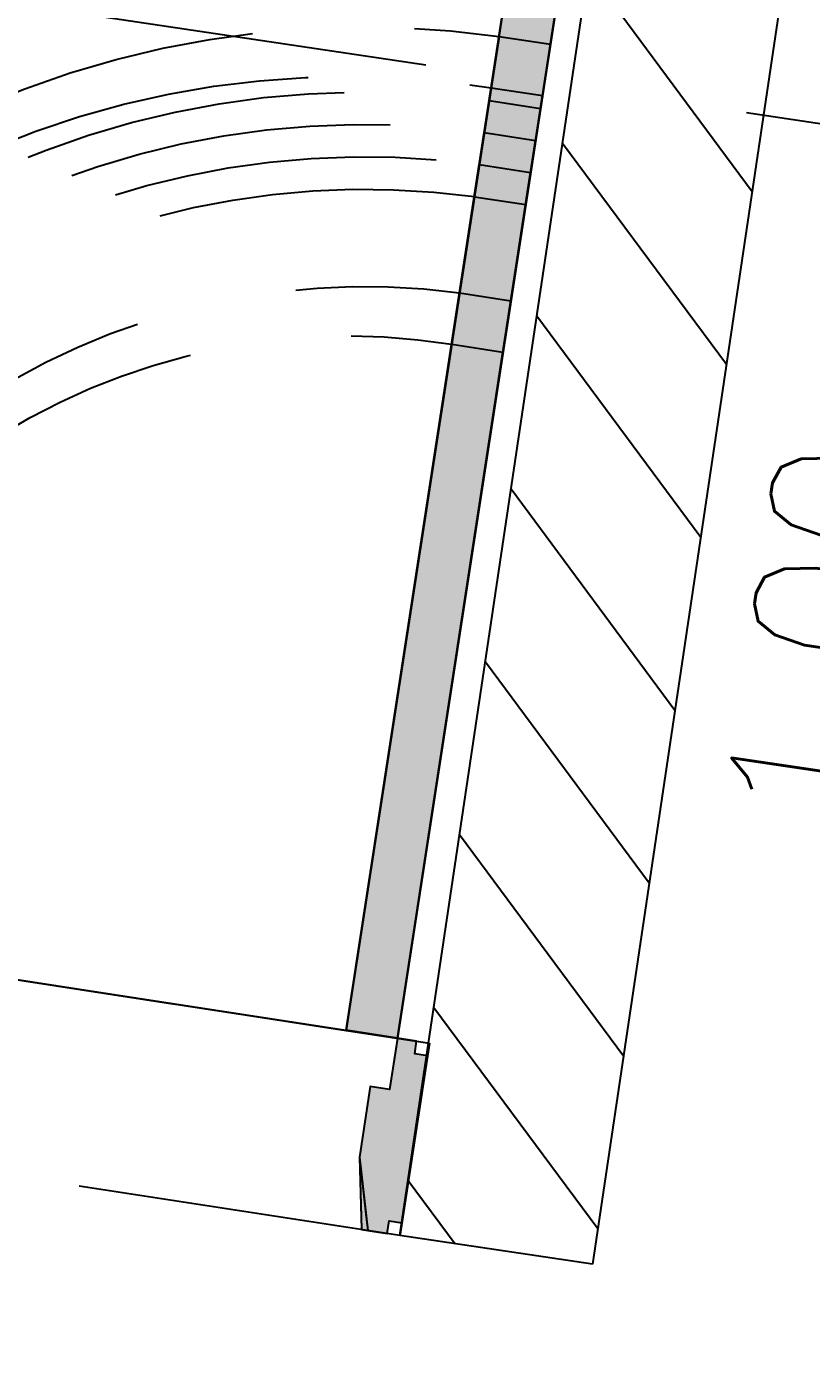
# Model space of a CAD drawing. Header units: millimetres. Extents: x 338 to 506, y 179 to 335.
# Drawn here: x 403.888 to 404.492, y 223.482 to 224.514 of the extents above; entities that cross this region are included whole.
import ezdxf

# ---------------------------------------------------------------- set-up
doc = ezdxf.new("R2010")
doc.units = ezdxf.units.MM
for name, pattern in [('CENTER', [2, 1.25, -0.25, 0.25, -0.25]), ('DASHED2', [0.375, 0.25, -0.125]), ('HIDDEN', [0.375, 0.25, -0.125])]:
    doc.linetypes.add(name, pattern=pattern)
for name, color, linetype in [('A-DOOR', 3, 'Continuous'), ('EJES_DE_COLUMNA', 255, 'DASHED2'), ('MUROS', 32, 'Continuous'), ('REJAS', 151, 'Continuous')]:
    doc.layers.add(name, color=color, linetype=linetype)
doc.styles.add('NOTAS', font='simplex.shx')
doc.styles.get("Standard").update_dxf_attribs({"font": 'ARIALUNI.ttf'})
doc.dimstyles.new('ROMANS', dxfattribs={"dimtxt": 0.1, "dimasz": 0.05, "dimexe": 0.04, "dimexo": 0.5, "dimgap": 0.05, "dimtad": 1, "dimtih": 1, "dimtoh": 1, "dimdec": 4, "dimzin": 5, "dimdsep": 46, "dimtxsty": 'Standard', "dimsah": 1, "dimcen": 0.05, "dimse1": 1, "dimse2": 1, "dimclrd": 7, "dimclre": 7, "dimclrt": 7, "dimadec": 0, "dimazin": 0, "dimtfac": 1, "dimtdec": 4, "dimtix": 1, "dimtmove": 2, "dimatfit": 3, "dimfxl": 1, "dimtolj": 1, "dimarcsym": 0})

# ---------------------------------------------------------------- blocks, each defined once
blk = doc.blocks.new('*X929')
at = {"color": 0}
for p, q in [((43.0684, 87.8679, -0.0017), (43.0254, 87.8249, -0.0017)), ((43.2031, 87.8679, -0.0017), (43.0531, 87.7179, -0.0017)), ((43.3378, 87.8679, -0.0017), (43.1878, 87.7179, -0.0017)), ((43.4725, 87.8679, -0.0017), (43.3225, 87.7179, -0.0017)), ((43.6072, 87.8679, -0.0017), (43.4572, 87.7179, -0.0017)), ((43.7419, 87.8679, -0.0017), (43.5919, 87.7179, -0.0017)), ((43.8766, 87.8679, -0.0017), (43.7266, 87.7179, -0.0017)), ((44.0113, 87.8679, -0.0017), (43.8613, 87.7179, -0.0017))]:
    blk.add_line(p, q, dxfattribs=at)
blk = doc.blocks.new('*U1259')
at = {"color": 7, "linetype": 'Continuous'}
for p, q in [((0.025, 0), (0.025, 0.535)), ((0.065, 0.535), (0.065, 0))]:
    blk.add_line(p, q, dxfattribs=at)
at = {"color": 7, "linetype": 'Continuous', "extrusion": (0, 0, -1)}
for points in [[(-0.025, 0.535), (-0.065, 0), (-0.025, 0)], [(-0.025, 0.535), (-0.065, 0.535), (-0.065, 0)]]:
    blk.add_solid(points, dxfattribs=at)
blk = doc.blocks.new('*U1260')
at = {"color": 7, "linetype": 'Continuous'}
for p, q in [((0.01, -0.01), (0.01, 0)), ((0.025, 0), (0.025, -0.01)), ((0, -0.04), (0, -0.01)), ((0.025, -0.01), (0.025, -0.04)), ((0, -0.095), (0, -0.04)), ((0.04, -0.04), (0.04, -0.095)), ((0, -0.14), (0, -0.095)), ((0.04, -0.095), (0.0277, -0.14)), ((0.01, -0.15), (0.01, -0.14)), ((0.0277, -0.14), (0.025, -0.15))]:
    blk.add_line(p, q, dxfattribs=at)
at = {"color": 7, "linetype": 'Continuous', "extrusion": (0, 0, -1)}
for points in [[(-0.01, 0), (-0.025, -0.01), (-0.01, -0.01)], [(-0.01, 0), (-0.025, 0), (-0.025, -0.01)], [(0, -0.01), (-0.025, -0.04), (0, -0.04)], [(0, -0.01), (-0.025, -0.01), (-0.025, -0.04)], [(0, -0.04), (-0.04, -0.095), (0, -0.095)], [(0, -0.04), (-0.04, -0.04), (-0.04, -0.095)], [(0, -0.095), (-0.0277, -0.14), (0, -0.14)], [(0, -0.095), (-0.04, -0.095), (-0.0277, -0.14)], [(-0.01, -0.14), (-0.025, -0.15), (-0.01, -0.15)], [(-0.01, -0.14), (-0.0277, -0.14), (-0.025, -0.15)]]:
    blk.add_solid(points, dxfattribs=at)
blk = doc.blocks.new('*U1261')
at = {"color": 7, "linetype": 'Continuous'}
for p, q in [((0.025, 0), (0.025, 0.65)), ((0.065, 0.65), (0.065, 0))]:
    blk.add_line(p, q, dxfattribs=at)
at = {"color": 7, "linetype": 'Continuous', "extrusion": (0, 0, -1)}
for points in [[(-0.025, 0.65), (-0.065, 0), (-0.025, 0)], [(-0.025, 0.65), (-0.065, 0.65), (-0.065, 0)]]:
    blk.add_solid(points, dxfattribs=at)
blk = doc.blocks.new('*U1263')
at = {"color": 7, "linetype": 'Continuous'}
for p, q in [((0.01, -0.01), (0.01, 0)), ((0.025, 0), (0.025, -0.01)), ((0, -0.04), (0, -0.01)), ((0.025, -0.01), (0.025, -0.04)), ((0, -0.095), (0, -0.04)), ((0.04, -0.04), (0.04, -0.095)), ((0, -0.14), (0, -0.095)), ((0.04, -0.095), (0.0277, -0.14)), ((0.01, -0.15), (0.01, -0.14)), ((0.0277, -0.14), (0.025, -0.15))]:
    blk.add_line(p, q, dxfattribs=at)
at = {"color": 7, "linetype": 'Continuous', "extrusion": (0, 0, -1)}
for points in [[(-0.01, 0), (-0.025, -0.01), (-0.01, -0.01)], [(-0.01, 0), (-0.025, 0), (-0.025, -0.01)], [(0, -0.01), (-0.025, -0.04), (0, -0.04)], [(0, -0.01), (-0.025, -0.01), (-0.025, -0.04)], [(0, -0.04), (-0.04, -0.095), (0, -0.095)], [(0, -0.04), (-0.04, -0.04), (-0.04, -0.095)], [(0, -0.095), (-0.0277, -0.14), (0, -0.14)], [(0, -0.095), (-0.04, -0.095), (-0.0277, -0.14)], [(-0.01, -0.14), (-0.025, -0.15), (-0.01, -0.15)], [(-0.01, -0.14), (-0.0277, -0.14), (-0.025, -0.15)]]:
    blk.add_solid(points, dxfattribs=at)
blk = doc.blocks.new('*U1266')
at = {"color": 7, "linetype": 'Continuous'}
for p, q in [((0.01, -0.01), (0.01, 0)), ((0.025, 0), (0.025, -0.01)), ((0, -0.04), (0, -0.01)), ((0.025, -0.01), (0.025, -0.04)), ((0, -0.095), (0, -0.04)), ((0.04, -0.04), (0.04, -0.095)), ((0, -0.14), (0, -0.095)), ((0.04, -0.095), (0.0277, -0.14)), ((0.01, -0.15), (0.01, -0.14)), ((0.0277, -0.14), (0.025, -0.15))]:
    blk.add_line(p, q, dxfattribs=at)
at = {"color": 7, "linetype": 'Continuous', "extrusion": (0, 0, -1)}
for points in [[(-0.01, 0), (-0.025, -0.01), (-0.01, -0.01)], [(-0.01, 0), (-0.025, 0), (-0.025, -0.01)], [(0, -0.01), (-0.025, -0.04), (0, -0.04)], [(0, -0.01), (-0.025, -0.01), (-0.025, -0.04)], [(0, -0.04), (-0.04, -0.095), (0, -0.095)], [(0, -0.04), (-0.04, -0.04), (-0.04, -0.095)], [(0, -0.095), (-0.0277, -0.14), (0, -0.14)], [(0, -0.095), (-0.04, -0.095), (-0.0277, -0.14)], [(-0.01, -0.14), (-0.025, -0.15), (-0.01, -0.15)], [(-0.01, -0.14), (-0.0277, -0.14), (-0.025, -0.15)]]:
    blk.add_solid(points, dxfattribs=at)
blk = doc.blocks.new('*U1267')
at = {"color": 7, "linetype": 'Continuous'}
for p, q in [((0.01, -0.01), (0.01, 0)), ((0.025, 0), (0.025, -0.01)), ((0, -0.04), (0, -0.01)), ((0.025, -0.01), (0.025, -0.04)), ((0, -0.095), (0, -0.04)), ((0.04, -0.04), (0.04, -0.095)), ((0, -0.14), (0, -0.095)), ((0.04, -0.095), (0.0277, -0.14)), ((0.01, -0.15), (0.01, -0.14)), ((0.0277, -0.14), (0.025, -0.15))]:
    blk.add_line(p, q, dxfattribs=at)
at = {"color": 7, "linetype": 'Continuous', "extrusion": (0, 0, -1)}
for points in [[(-0.01, 0), (-0.025, -0.01), (-0.01, -0.01)], [(-0.01, 0), (-0.025, 0), (-0.025, -0.01)], [(0, -0.01), (-0.025, -0.04), (0, -0.04)], [(0, -0.01), (-0.025, -0.01), (-0.025, -0.04)], [(0, -0.04), (-0.04, -0.095), (0, -0.095)], [(0, -0.04), (-0.04, -0.04), (-0.04, -0.095)], [(0, -0.095), (-0.0277, -0.14), (0, -0.14)], [(0, -0.095), (-0.04, -0.095), (-0.0277, -0.14)], [(-0.01, -0.14), (-0.025, -0.15), (-0.01, -0.15)], [(-0.01, -0.14), (-0.0277, -0.14), (-0.025, -0.15)]]:
    blk.add_solid(points, dxfattribs=at)
blk = doc.blocks.new('*U1268')
at = {"color": 7, "linetype": 'Continuous'}
for p, q in [((0.025, 0), (0.025, 0.735)), ((0.065, 0.735), (0.065, 0))]:
    blk.add_line(p, q, dxfattribs=at)
at = {"color": 7, "linetype": 'Continuous', "extrusion": (0, 0, -1)}
for points in [[(-0.025, 0.735), (-0.065, 0), (-0.025, 0)], [(-0.025, 0.735), (-0.065, 0.735), (-0.065, 0)]]:
    blk.add_solid(points, dxfattribs=at)
blk = doc.blocks.new('*U1269')
at = {"color": 7, "linetype": 'Continuous'}
for p, q in [((0.025, 0), (0.025, 0.85)), ((0.065, 0.85), (0.065, 0))]:
    blk.add_line(p, q, dxfattribs=at)
at = {"color": 7, "linetype": 'Continuous', "extrusion": (0, 0, -1)}
for points in [[(-0.025, 0.85), (-0.065, 0), (-0.025, 0)], [(-0.025, 0.85), (-0.065, 0.85), (-0.065, 0)]]:
    blk.add_solid(points, dxfattribs=at)
blk = doc.blocks.new('*U1272')
at = {"color": 7, "linetype": 'Continuous'}
for p, q in [((0.01, -0.01), (0.01, 0)), ((0.025, 0), (0.025, -0.01)), ((0, -0.04), (0, -0.01)), ((0.025, -0.01), (0.025, -0.04)), ((0, -0.095), (0, -0.04)), ((0.04, -0.04), (0.04, -0.095)), ((0, -0.14), (0, -0.095)), ((0.04, -0.095), (0.0277, -0.14)), ((0.01, -0.15), (0.01, -0.14)), ((0.0277, -0.14), (0.025, -0.15))]:
    blk.add_line(p, q, dxfattribs=at)
at = {"color": 7, "linetype": 'Continuous', "extrusion": (0, 0, -1)}
for points in [[(-0.01, 0), (-0.025, -0.01), (-0.01, -0.01)], [(-0.01, 0), (-0.025, 0), (-0.025, -0.01)], [(0, -0.01), (-0.025, -0.04), (0, -0.04)], [(0, -0.01), (-0.025, -0.01), (-0.025, -0.04)], [(0, -0.04), (-0.04, -0.095), (0, -0.095)], [(0, -0.04), (-0.04, -0.04), (-0.04, -0.095)], [(0, -0.095), (-0.0277, -0.14), (0, -0.14)], [(0, -0.095), (-0.04, -0.095), (-0.0277, -0.14)], [(-0.01, -0.14), (-0.025, -0.15), (-0.01, -0.15)], [(-0.01, -0.14), (-0.0277, -0.14), (-0.025, -0.15)]]:
    blk.add_solid(points, dxfattribs=at)
blk = doc.blocks.new('*U1273')
at = {"color": 7, "linetype": 'Continuous'}
for p, q in [((0.01, -0.01), (0.01, 0)), ((0.025, 0), (0.025, -0.01)), ((0, -0.04), (0, -0.01)), ((0.025, -0.01), (0.025, -0.04)), ((0, -0.095), (0, -0.04)), ((0.04, -0.04), (0.04, -0.095)), ((0, -0.14), (0, -0.095)), ((0.04, -0.095), (0.0277, -0.14)), ((0.01, -0.15), (0.01, -0.14)), ((0.0277, -0.14), (0.025, -0.15))]:
    blk.add_line(p, q, dxfattribs=at)
at = {"color": 7, "linetype": 'Continuous', "extrusion": (0, 0, -1)}
for points in [[(-0.01, 0), (-0.025, -0.01), (-0.01, -0.01)], [(-0.01, 0), (-0.025, 0), (-0.025, -0.01)], [(0, -0.01), (-0.025, -0.04), (0, -0.04)], [(0, -0.01), (-0.025, -0.01), (-0.025, -0.04)], [(0, -0.04), (-0.04, -0.095), (0, -0.095)], [(0, -0.04), (-0.04, -0.04), (-0.04, -0.095)], [(0, -0.095), (-0.0277, -0.14), (0, -0.14)], [(0, -0.095), (-0.04, -0.095), (-0.0277, -0.14)], [(-0.01, -0.14), (-0.025, -0.15), (-0.01, -0.15)], [(-0.01, -0.14), (-0.0277, -0.14), (-0.025, -0.15)]]:
    blk.add_solid(points, dxfattribs=at)
blk = doc.blocks.new('*U1276')
at = {"color": 7, "linetype": 'Continuous'}
for p, q in [((0.01, -0.01), (0.01, 0)), ((0.025, 0), (0.025, -0.01)), ((0, -0.04), (0, -0.01)), ((0.025, -0.01), (0.025, -0.04)), ((0, -0.095), (0, -0.04)), ((0.04, -0.04), (0.04, -0.095)), ((0, -0.14), (0, -0.095)), ((0.04, -0.095), (0.0277, -0.14)), ((0.01, -0.15), (0.01, -0.14)), ((0.0277, -0.14), (0.025, -0.15))]:
    blk.add_line(p, q, dxfattribs=at)
at = {"color": 7, "linetype": 'Continuous', "extrusion": (0, 0, -1)}
for points in [[(-0.01, 0), (-0.025, -0.01), (-0.01, -0.01)], [(-0.01, 0), (-0.025, 0), (-0.025, -0.01)], [(0, -0.01), (-0.025, -0.04), (0, -0.04)], [(0, -0.01), (-0.025, -0.01), (-0.025, -0.04)], [(0, -0.04), (-0.04, -0.095), (0, -0.095)], [(0, -0.04), (-0.04, -0.04), (-0.04, -0.095)], [(0, -0.095), (-0.0277, -0.14), (0, -0.14)], [(0, -0.095), (-0.04, -0.095), (-0.0277, -0.14)], [(-0.01, -0.14), (-0.025, -0.15), (-0.01, -0.15)], [(-0.01, -0.14), (-0.0277, -0.14), (-0.025, -0.15)]]:
    blk.add_solid(points, dxfattribs=at)
blk = doc.blocks.new('*U1277')
at = {"color": 7, "linetype": 'Continuous'}
for p, q in [((0.01, -0.01), (0.01, 0)), ((0.025, 0), (0.025, -0.01)), ((0, -0.04), (0, -0.01)), ((0.025, -0.01), (0.025, -0.04)), ((0, -0.095), (0, -0.04)), ((0.04, -0.04), (0.04, -0.095)), ((0, -0.14), (0, -0.095)), ((0.04, -0.095), (0.0277, -0.14)), ((0.01, -0.15), (0.01, -0.14)), ((0.0277, -0.14), (0.025, -0.15))]:
    blk.add_line(p, q, dxfattribs=at)
at = {"color": 7, "linetype": 'Continuous', "extrusion": (0, 0, -1)}
for points in [[(-0.01, 0), (-0.025, -0.01), (-0.01, -0.01)], [(-0.01, 0), (-0.025, 0), (-0.025, -0.01)], [(0, -0.01), (-0.025, -0.04), (0, -0.04)], [(0, -0.01), (-0.025, -0.01), (-0.025, -0.04)], [(0, -0.04), (-0.04, -0.095), (0, -0.095)], [(0, -0.04), (-0.04, -0.04), (-0.04, -0.095)], [(0, -0.095), (-0.0277, -0.14), (0, -0.14)], [(0, -0.095), (-0.04, -0.095), (-0.0277, -0.14)], [(-0.01, -0.14), (-0.025, -0.15), (-0.01, -0.15)], [(-0.01, -0.14), (-0.0277, -0.14), (-0.025, -0.15)]]:
    blk.add_solid(points, dxfattribs=at)
blk = doc.blocks.new('*U1278')
at = {"color": 7, "linetype": 'Continuous'}
for p, q in [((0.025, 0), (0.025, 0.95)), ((0.065, 0.95), (0.065, 0))]:
    blk.add_line(p, q, dxfattribs=at)
at = {"color": 7, "linetype": 'Continuous', "extrusion": (0, 0, -1)}
for points in [[(-0.025, 0.95), (-0.065, 0), (-0.025, 0)], [(-0.025, 0.95), (-0.065, 0.95), (-0.065, 0)]]:
    blk.add_solid(points, dxfattribs=at)
blk = doc.blocks.new('*U1279')
at = {"color": 7, "linetype": 'Continuous'}
for p, q in [((0.025, 0), (0.025, 0.945)), ((0.065, 0.945), (0.065, 0))]:
    blk.add_line(p, q, dxfattribs=at)
at = {"color": 7, "linetype": 'Continuous', "extrusion": (0, 0, -1)}
for points in [[(-0.025, 0.945), (-0.065, 0), (-0.025, 0)], [(-0.025, 0.945), (-0.065, 0.945), (-0.065, 0)]]:
    blk.add_solid(points, dxfattribs=at)
blk = doc.blocks.new('*U1282')
at = {"color": 7, "linetype": 'Continuous'}
for p, q in [((0.01, -0.01), (0.01, 0)), ((0.025, 0), (0.025, -0.01)), ((0, -0.04), (0, -0.01)), ((0.025, -0.01), (0.025, -0.04)), ((0, -0.095), (0, -0.04)), ((0.04, -0.04), (0.04, -0.095)), ((0, -0.14), (0, -0.095)), ((0.04, -0.095), (0.0318, -0.14)), ((0.01, -0.15), (0.01, -0.14)), ((0.0318, -0.14), (0.03, -0.15))]:
    blk.add_line(p, q, dxfattribs=at)
at = {"color": 7, "linetype": 'Continuous', "extrusion": (0, 0, -1)}
for points in [[(-0.01, 0), (-0.025, -0.01), (-0.01, -0.01)], [(-0.01, 0), (-0.025, 0), (-0.025, -0.01)], [(0, -0.01), (-0.025, -0.04), (0, -0.04)], [(0, -0.01), (-0.025, -0.01), (-0.025, -0.04)], [(0, -0.04), (-0.04, -0.095), (0, -0.095)], [(0, -0.04), (-0.04, -0.04), (-0.04, -0.095)], [(0, -0.095), (-0.0318, -0.14), (0, -0.14)], [(0, -0.095), (-0.04, -0.095), (-0.0318, -0.14)], [(-0.01, -0.14), (-0.03, -0.15), (-0.01, -0.15)], [(-0.01, -0.14), (-0.0318, -0.14), (-0.03, -0.15)]]:
    blk.add_solid(points, dxfattribs=at)
blk = doc.blocks.new('*U1286')
at = {"color": 7, "linetype": 'Continuous'}
for p, q in [((0.025, 0), (0.025, 0.945)), ((0.065, 0.945), (0.065, 0))]:
    blk.add_line(p, q, dxfattribs=at)
at = {"color": 7, "linetype": 'Continuous', "extrusion": (0, 0, -1)}
for points in [[(-0.025, 0.945), (-0.065, 0), (-0.025, 0)], [(-0.025, 0.945), (-0.065, 0.945), (-0.065, 0)]]:
    blk.add_solid(points, dxfattribs=at)
blk = doc.blocks.new('*U1289')
at = {"color": 7, "linetype": 'Continuous'}
for p, q in [((0.01, -0.01), (0.01, 0)), ((0.025, 0), (0.025, -0.01)), ((0, -0.04), (0, -0.01)), ((0.025, -0.01), (0.025, -0.04)), ((0, -0.095), (0, -0.04)), ((0.04, -0.04), (0.04, -0.095)), ((0, -0.14), (0, -0.095)), ((0.04, -0.095), (0.0318, -0.14)), ((0.01, -0.15), (0.01, -0.14)), ((0.0318, -0.14), (0.03, -0.15))]:
    blk.add_line(p, q, dxfattribs=at)
at = {"color": 7, "linetype": 'Continuous', "extrusion": (0, 0, -1)}
for points in [[(-0.01, 0), (-0.025, -0.01), (-0.01, -0.01)], [(-0.01, 0), (-0.025, 0), (-0.025, -0.01)], [(0, -0.01), (-0.025, -0.04), (0, -0.04)], [(0, -0.01), (-0.025, -0.01), (-0.025, -0.04)], [(0, -0.04), (-0.04, -0.095), (0, -0.095)], [(0, -0.04), (-0.04, -0.04), (-0.04, -0.095)], [(0, -0.095), (-0.0318, -0.14), (0, -0.14)], [(0, -0.095), (-0.04, -0.095), (-0.0318, -0.14)], [(-0.01, -0.14), (-0.03, -0.15), (-0.01, -0.15)], [(-0.01, -0.14), (-0.0318, -0.14), (-0.03, -0.15)]]:
    blk.add_solid(points, dxfattribs=at)
blk = doc.blocks.new('*U1295')
at = {"color": 7, "linetype": 'Continuous'}
for p, q in [((0.025, 0), (0.025, 0.7)), ((0.065, 0.7), (0.065, 0))]:
    blk.add_line(p, q, dxfattribs=at)
at = {"color": 7, "linetype": 'Continuous', "extrusion": (0, 0, -1)}
for points in [[(-0.025, 0.7), (-0.065, 0), (-0.025, 0)], [(-0.025, 0.7), (-0.065, 0.7), (-0.065, 0)]]:
    blk.add_solid(points, dxfattribs=at)
blk = doc.blocks.new('*U1297')
at = {"color": 7, "linetype": 'Continuous'}
for p, q in [((0.01, -0.01), (0.01, 0)), ((0.025, 0), (0.025, -0.01)), ((0, -0.04), (0, -0.01)), ((0.025, -0.01), (0.025, -0.04)), ((0, -0.095), (0, -0.04)), ((0.04, -0.04), (0.04, -0.095)), ((0, -0.14), (0, -0.095)), ((0.04, -0.095), (0.0277, -0.14)), ((0.01, -0.15), (0.01, -0.14)), ((0.0277, -0.14), (0.025, -0.15))]:
    blk.add_line(p, q, dxfattribs=at)
at = {"color": 7, "linetype": 'Continuous', "extrusion": (0, 0, -1)}
for points in [[(-0.01, 0), (-0.025, -0.01), (-0.01, -0.01)], [(-0.01, 0), (-0.025, 0), (-0.025, -0.01)], [(0, -0.01), (-0.025, -0.04), (0, -0.04)], [(0, -0.01), (-0.025, -0.01), (-0.025, -0.04)], [(0, -0.04), (-0.04, -0.095), (0, -0.095)], [(0, -0.04), (-0.04, -0.04), (-0.04, -0.095)], [(0, -0.095), (-0.0277, -0.14), (0, -0.14)], [(0, -0.095), (-0.04, -0.095), (-0.0277, -0.14)], [(-0.01, -0.14), (-0.025, -0.15), (-0.01, -0.15)], [(-0.01, -0.14), (-0.0277, -0.14), (-0.025, -0.15)]]:
    blk.add_solid(points, dxfattribs=at)
blk = doc.blocks.new('*U1298')
at = {"color": 7, "linetype": 'Continuous'}
for p, q in [((0.025, 0), (0.025, 0.575)), ((0.065, 0.575), (0.065, 0))]:
    blk.add_line(p, q, dxfattribs=at)
at = {"color": 7, "linetype": 'Continuous', "extrusion": (0, 0, -1)}
for points in [[(-0.025, 0.575), (-0.065, 0), (-0.025, 0)], [(-0.025, 0.575), (-0.065, 0.575), (-0.065, 0)]]:
    blk.add_solid(points, dxfattribs=at)
blk = doc.blocks.new('*U1299')
at = {"color": 7, "linetype": 'Continuous'}
for p, q in [((0.01, -0.01), (0.01, 0)), ((0.025, 0), (0.025, -0.01)), ((0, -0.04), (0, -0.01)), ((0.025, -0.01), (0.025, -0.04)), ((0, -0.095), (0, -0.04)), ((0.04, -0.04), (0.04, -0.095)), ((0, -0.14), (0, -0.095)), ((0.04, -0.095), (0.0318, -0.14)), ((0.01, -0.15), (0.01, -0.14)), ((0.0318, -0.14), (0.03, -0.15))]:
    blk.add_line(p, q, dxfattribs=at)
at = {"color": 7, "linetype": 'Continuous', "extrusion": (0, 0, -1)}
for points in [[(-0.01, 0), (-0.025, -0.01), (-0.01, -0.01)], [(-0.01, 0), (-0.025, 0), (-0.025, -0.01)], [(0, -0.01), (-0.025, -0.04), (0, -0.04)], [(0, -0.01), (-0.025, -0.01), (-0.025, -0.04)], [(0, -0.04), (-0.04, -0.095), (0, -0.095)], [(0, -0.04), (-0.04, -0.04), (-0.04, -0.095)], [(0, -0.095), (-0.0318, -0.14), (0, -0.14)], [(0, -0.095), (-0.04, -0.095), (-0.0318, -0.14)], [(-0.01, -0.14), (-0.03, -0.15), (-0.01, -0.15)], [(-0.01, -0.14), (-0.0318, -0.14), (-0.03, -0.15)]]:
    blk.add_solid(points, dxfattribs=at)
blk = doc.blocks.new('*U1302')
at = {"color": 7, "linetype": 'Continuous'}
for p, q in [((0.01, -0.01), (0.01, 0)), ((0.025, 0), (0.025, -0.01)), ((0, -0.04), (0, -0.01)), ((0.025, -0.01), (0.025, -0.04)), ((0, -0.095), (0, -0.04)), ((0.04, -0.04), (0.04, -0.095)), ((0, -0.14), (0, -0.095)), ((0.04, -0.095), (0.0277, -0.14)), ((0.01, -0.15), (0.01, -0.14)), ((0.0277, -0.14), (0.025, -0.15))]:
    blk.add_line(p, q, dxfattribs=at)
at = {"color": 7, "linetype": 'Continuous', "extrusion": (0, 0, -1)}
for points in [[(-0.01, 0), (-0.025, -0.01), (-0.01, -0.01)], [(-0.01, 0), (-0.025, 0), (-0.025, -0.01)], [(0, -0.01), (-0.025, -0.04), (0, -0.04)], [(0, -0.01), (-0.025, -0.01), (-0.025, -0.04)], [(0, -0.04), (-0.04, -0.095), (0, -0.095)], [(0, -0.04), (-0.04, -0.04), (-0.04, -0.095)], [(0, -0.095), (-0.0277, -0.14), (0, -0.14)], [(0, -0.095), (-0.04, -0.095), (-0.0277, -0.14)], [(-0.01, -0.14), (-0.025, -0.15), (-0.01, -0.15)], [(-0.01, -0.14), (-0.0277, -0.14), (-0.025, -0.15)]]:
    blk.add_solid(points, dxfattribs=at)
blk = doc.blocks.new('*U1303')
at = {"color": 7, "linetype": 'Continuous'}
for p, q in [((0.01, -0.01), (0.01, 0)), ((0.025, 0), (0.025, -0.01)), ((0, -0.04), (0, -0.01)), ((0.025, -0.01), (0.025, -0.04)), ((0, -0.095), (0, -0.04)), ((0.04, -0.04), (0.04, -0.095)), ((0, -0.14), (0, -0.095)), ((0.04, -0.095), (0.0277, -0.14)), ((0.01, -0.15), (0.01, -0.14)), ((0.0277, -0.14), (0.025, -0.15))]:
    blk.add_line(p, q, dxfattribs=at)
at = {"color": 7, "linetype": 'Continuous', "extrusion": (0, 0, -1)}
for points in [[(-0.01, 0), (-0.025, -0.01), (-0.01, -0.01)], [(-0.01, 0), (-0.025, 0), (-0.025, -0.01)], [(0, -0.01), (-0.025, -0.04), (0, -0.04)], [(0, -0.01), (-0.025, -0.01), (-0.025, -0.04)], [(0, -0.04), (-0.04, -0.095), (0, -0.095)], [(0, -0.04), (-0.04, -0.04), (-0.04, -0.095)], [(0, -0.095), (-0.0277, -0.14), (0, -0.14)], [(0, -0.095), (-0.04, -0.095), (-0.0277, -0.14)], [(-0.01, -0.14), (-0.025, -0.15), (-0.01, -0.15)], [(-0.01, -0.14), (-0.0277, -0.14), (-0.025, -0.15)]]:
    blk.add_solid(points, dxfattribs=at)
blk = doc.blocks.new('*U1304')
at = {"color": 7, "linetype": 'Continuous'}
for p, q in [((0.025, 0), (0.025, 0.775)), ((0.065, 0.775), (0.065, 0))]:
    blk.add_line(p, q, dxfattribs=at)
at = {"color": 7, "linetype": 'Continuous', "extrusion": (0, 0, -1)}
for points in [[(-0.025, 0.775), (-0.065, 0), (-0.025, 0)], [(-0.025, 0.775), (-0.065, 0.775), (-0.065, 0)]]:
    blk.add_solid(points, dxfattribs=at)
blk = doc.blocks.new('*U1308')
at = {"color": 7, "linetype": 'Continuous'}
for p, q in [((0.01, -0.01), (0.01, 0)), ((0.025, 0), (0.025, -0.01)), ((0, -0.04), (0, -0.01)), ((0.025, -0.01), (0.025, -0.04)), ((0, -0.095), (0, -0.04)), ((0.04, -0.04), (0.04, -0.095)), ((0, -0.14), (0, -0.095)), ((0.04, -0.095), (0.0277, -0.14)), ((0.01, -0.15), (0.01, -0.14)), ((0.0277, -0.14), (0.025, -0.15))]:
    blk.add_line(p, q, dxfattribs=at)
at = {"color": 7, "linetype": 'Continuous', "extrusion": (0, 0, -1)}
for points in [[(-0.01, 0), (-0.025, -0.01), (-0.01, -0.01)], [(-0.01, 0), (-0.025, 0), (-0.025, -0.01)], [(0, -0.01), (-0.025, -0.04), (0, -0.04)], [(0, -0.01), (-0.025, -0.01), (-0.025, -0.04)], [(0, -0.04), (-0.04, -0.095), (0, -0.095)], [(0, -0.04), (-0.04, -0.04), (-0.04, -0.095)], [(0, -0.095), (-0.0277, -0.14), (0, -0.14)], [(0, -0.095), (-0.04, -0.095), (-0.0277, -0.14)], [(-0.01, -0.14), (-0.025, -0.15), (-0.01, -0.15)], [(-0.01, -0.14), (-0.0277, -0.14), (-0.025, -0.15)]]:
    blk.add_solid(points, dxfattribs=at)
blk = doc.blocks.new('*U1309')
at = {"color": 7, "linetype": 'Continuous'}
for p, q in [((0.01, -0.01), (0.01, 0)), ((0.025, 0), (0.025, -0.01)), ((0, -0.04), (0, -0.01)), ((0.025, -0.01), (0.025, -0.04)), ((0, -0.095), (0, -0.04)), ((0.04, -0.04), (0.04, -0.095)), ((0, -0.14), (0, -0.095)), ((0.04, -0.095), (0.0277, -0.14)), ((0.01, -0.15), (0.01, -0.14)), ((0.0277, -0.14), (0.025, -0.15))]:
    blk.add_line(p, q, dxfattribs=at)
at = {"color": 7, "linetype": 'Continuous', "extrusion": (0, 0, -1)}
for points in [[(-0.01, 0), (-0.025, -0.01), (-0.01, -0.01)], [(-0.01, 0), (-0.025, 0), (-0.025, -0.01)], [(0, -0.01), (-0.025, -0.04), (0, -0.04)], [(0, -0.01), (-0.025, -0.01), (-0.025, -0.04)], [(0, -0.04), (-0.04, -0.095), (0, -0.095)], [(0, -0.04), (-0.04, -0.04), (-0.04, -0.095)], [(0, -0.095), (-0.0277, -0.14), (0, -0.14)], [(0, -0.095), (-0.04, -0.095), (-0.0277, -0.14)], [(-0.01, -0.14), (-0.025, -0.15), (-0.01, -0.15)], [(-0.01, -0.14), (-0.0277, -0.14), (-0.025, -0.15)]]:
    blk.add_solid(points, dxfattribs=at)
blk = doc.blocks.new('*U1311')
at = {"color": 7, "linetype": 'Continuous'}
for p, q in [((0.025, 0), (0.025, 0.925)), ((0.065, 0.925), (0.065, 0))]:
    blk.add_line(p, q, dxfattribs=at)
at = {"color": 7, "linetype": 'Continuous', "extrusion": (0, 0, -1)}
for points in [[(-0.025, 0.925), (-0.065, 0), (-0.025, 0)], [(-0.025, 0.925), (-0.065, 0.925), (-0.065, 0)]]:
    blk.add_solid(points, dxfattribs=at)
blk = doc.blocks.new('*U1314')
at = {"color": 7, "linetype": 'Continuous'}
for p, q in [((0.01, -0.01), (0.01, 0)), ((0.025, 0), (0.025, -0.01)), ((0, -0.04), (0, -0.01)), ((0.025, -0.01), (0.025, -0.04)), ((0, -0.095), (0, -0.04)), ((0.04, -0.04), (0.04, -0.095)), ((0, -0.14), (0, -0.095)), ((0.04, -0.095), (0.0277, -0.14)), ((0.01, -0.15), (0.01, -0.14)), ((0.0277, -0.14), (0.025, -0.15))]:
    blk.add_line(p, q, dxfattribs=at)
at = {"color": 7, "linetype": 'Continuous', "extrusion": (0, 0, -1)}
for points in [[(-0.01, 0), (-0.025, -0.01), (-0.01, -0.01)], [(-0.01, 0), (-0.025, 0), (-0.025, -0.01)], [(0, -0.01), (-0.025, -0.04), (0, -0.04)], [(0, -0.01), (-0.025, -0.01), (-0.025, -0.04)], [(0, -0.04), (-0.04, -0.095), (0, -0.095)], [(0, -0.04), (-0.04, -0.04), (-0.04, -0.095)], [(0, -0.095), (-0.0277, -0.14), (0, -0.14)], [(0, -0.095), (-0.04, -0.095), (-0.0277, -0.14)], [(-0.01, -0.14), (-0.025, -0.15), (-0.01, -0.15)], [(-0.01, -0.14), (-0.0277, -0.14), (-0.025, -0.15)]]:
    blk.add_solid(points, dxfattribs=at)
blk = doc.blocks.new('*U1315')
at = {"color": 7, "linetype": 'Continuous'}
for p, q in [((0.01, -0.01), (0.01, 0)), ((0.025, 0), (0.025, -0.01)), ((0, -0.04), (0, -0.01)), ((0.025, -0.01), (0.025, -0.04)), ((0, -0.095), (0, -0.04)), ((0.04, -0.04), (0.04, -0.095)), ((0, -0.14), (0, -0.095)), ((0.04, -0.095), (0.0277, -0.14)), ((0.01, -0.15), (0.01, -0.14)), ((0.0277, -0.14), (0.025, -0.15))]:
    blk.add_line(p, q, dxfattribs=at)
at = {"color": 7, "linetype": 'Continuous', "extrusion": (0, 0, -1)}
for points in [[(-0.01, 0), (-0.025, -0.01), (-0.01, -0.01)], [(-0.01, 0), (-0.025, 0), (-0.025, -0.01)], [(0, -0.01), (-0.025, -0.04), (0, -0.04)], [(0, -0.01), (-0.025, -0.01), (-0.025, -0.04)], [(0, -0.04), (-0.04, -0.095), (0, -0.095)], [(0, -0.04), (-0.04, -0.04), (-0.04, -0.095)], [(0, -0.095), (-0.0277, -0.14), (0, -0.14)], [(0, -0.095), (-0.04, -0.095), (-0.0277, -0.14)], [(-0.01, -0.14), (-0.025, -0.15), (-0.01, -0.15)], [(-0.01, -0.14), (-0.0277, -0.14), (-0.025, -0.15)]]:
    blk.add_solid(points, dxfattribs=at)
blk = doc.blocks.new('*U1317')
at = {"color": 7, "linetype": 'Continuous'}
for p, q in [((0.025, 0), (0.025, 0.675)), ((0.065, 0.675), (0.065, 0))]:
    blk.add_line(p, q, dxfattribs=at)
at = {"color": 7, "linetype": 'Continuous', "extrusion": (0, 0, -1)}
for points in [[(-0.025, 0.675), (-0.065, 0), (-0.025, 0)], [(-0.025, 0.675), (-0.065, 0.675), (-0.065, 0)]]:
    blk.add_solid(points, dxfattribs=at)
blk = doc.blocks.new('*U1320')
at = {"color": 7, "linetype": 'Continuous'}
for p, q in [((0.01, -0.01), (0.01, 0)), ((0.025, 0), (0.025, -0.01)), ((0, -0.04), (0, -0.01)), ((0.025, -0.01), (0.025, -0.04)), ((0, -0.095), (0, -0.04)), ((0.04, -0.04), (0.04, -0.095)), ((0, -0.14), (0, -0.095)), ((0.04, -0.095), (0.0277, -0.14)), ((0.01, -0.15), (0.01, -0.14)), ((0.0277, -0.14), (0.025, -0.15))]:
    blk.add_line(p, q, dxfattribs=at)
at = {"color": 7, "linetype": 'Continuous', "extrusion": (0, 0, -1)}
for points in [[(-0.01, 0), (-0.025, -0.01), (-0.01, -0.01)], [(-0.01, 0), (-0.025, 0), (-0.025, -0.01)], [(0, -0.01), (-0.025, -0.04), (0, -0.04)], [(0, -0.01), (-0.025, -0.01), (-0.025, -0.04)], [(0, -0.04), (-0.04, -0.095), (0, -0.095)], [(0, -0.04), (-0.04, -0.04), (-0.04, -0.095)], [(0, -0.095), (-0.0277, -0.14), (0, -0.14)], [(0, -0.095), (-0.04, -0.095), (-0.0277, -0.14)], [(-0.01, -0.14), (-0.025, -0.15), (-0.01, -0.15)], [(-0.01, -0.14), (-0.0277, -0.14), (-0.025, -0.15)]]:
    blk.add_solid(points, dxfattribs=at)
blk = doc.blocks.new('*U1321')
at = {"color": 7, "linetype": 'Continuous'}
for p, q in [((0.01, -0.01), (0.01, 0)), ((0.025, 0), (0.025, -0.01)), ((0, -0.04), (0, -0.01)), ((0.025, -0.01), (0.025, -0.04)), ((0, -0.095), (0, -0.04)), ((0.04, -0.04), (0.04, -0.095)), ((0, -0.14), (0, -0.095)), ((0.04, -0.095), (0.0277, -0.14)), ((0.01, -0.15), (0.01, -0.14)), ((0.0277, -0.14), (0.025, -0.15))]:
    blk.add_line(p, q, dxfattribs=at)
at = {"color": 7, "linetype": 'Continuous', "extrusion": (0, 0, -1)}
for points in [[(-0.01, 0), (-0.025, -0.01), (-0.01, -0.01)], [(-0.01, 0), (-0.025, 0), (-0.025, -0.01)], [(0, -0.01), (-0.025, -0.04), (0, -0.04)], [(0, -0.01), (-0.025, -0.01), (-0.025, -0.04)], [(0, -0.04), (-0.04, -0.095), (0, -0.095)], [(0, -0.04), (-0.04, -0.04), (-0.04, -0.095)], [(0, -0.095), (-0.0277, -0.14), (0, -0.14)], [(0, -0.095), (-0.04, -0.095), (-0.0277, -0.14)], [(-0.01, -0.14), (-0.025, -0.15), (-0.01, -0.15)], [(-0.01, -0.14), (-0.0277, -0.14), (-0.025, -0.15)]]:
    blk.add_solid(points, dxfattribs=at)
blk = doc.blocks.new('*U1323')
at = {"color": 7, "linetype": 'Continuous'}
for p, q in [((0.025, 0), (0.025, 0.725)), ((0.065, 0.725), (0.065, 0))]:
    blk.add_line(p, q, dxfattribs=at)
at = {"color": 7, "linetype": 'Continuous', "extrusion": (0, 0, -1)}
for points in [[(-0.025, 0.725), (-0.065, 0), (-0.025, 0)], [(-0.025, 0.725), (-0.065, 0.725), (-0.065, 0)]]:
    blk.add_solid(points, dxfattribs=at)
blk = doc.blocks.new('*U1328')
at = {"color": 7, "linetype": 'Continuous'}
for p, q in [((0.01, -0.01), (0.01, 0)), ((0.025, 0), (0.025, -0.01)), ((0, -0.04), (0, -0.01)), ((0.025, -0.01), (0.025, -0.04)), ((0, -0.095), (0, -0.04)), ((0.04, -0.04), (0.04, -0.095)), ((0, -0.14), (0, -0.095)), ((0.04, -0.095), (0.0277, -0.14)), ((0.01, -0.15), (0.01, -0.14)), ((0.0277, -0.14), (0.025, -0.15))]:
    blk.add_line(p, q, dxfattribs=at)
at = {"color": 7, "linetype": 'Continuous', "extrusion": (0, 0, -1)}
for points in [[(-0.01, 0), (-0.025, -0.01), (-0.01, -0.01)], [(-0.01, 0), (-0.025, 0), (-0.025, -0.01)], [(0, -0.01), (-0.025, -0.04), (0, -0.04)], [(0, -0.01), (-0.025, -0.01), (-0.025, -0.04)], [(0, -0.04), (-0.04, -0.095), (0, -0.095)], [(0, -0.04), (-0.04, -0.04), (-0.04, -0.095)], [(0, -0.095), (-0.0277, -0.14), (0, -0.14)], [(0, -0.095), (-0.04, -0.095), (-0.0277, -0.14)], [(-0.01, -0.14), (-0.025, -0.15), (-0.01, -0.15)], [(-0.01, -0.14), (-0.0277, -0.14), (-0.025, -0.15)]]:
    blk.add_solid(points, dxfattribs=at)
blk = doc.blocks.new('*U1329')
at = {"color": 7, "linetype": 'Continuous'}
for p, q in [((0.01, -0.01), (0.01, 0)), ((0.025, 0), (0.025, -0.01)), ((0, -0.04), (0, -0.01)), ((0.025, -0.01), (0.025, -0.04)), ((0, -0.095), (0, -0.04)), ((0.04, -0.04), (0.04, -0.095)), ((0, -0.14), (0, -0.095)), ((0.04, -0.095), (0.0277, -0.14)), ((0.01, -0.15), (0.01, -0.14)), ((0.0277, -0.14), (0.025, -0.15))]:
    blk.add_line(p, q, dxfattribs=at)
at = {"color": 7, "linetype": 'Continuous', "extrusion": (0, 0, -1)}
for points in [[(-0.01, 0), (-0.025, -0.01), (-0.01, -0.01)], [(-0.01, 0), (-0.025, 0), (-0.025, -0.01)], [(0, -0.01), (-0.025, -0.04), (0, -0.04)], [(0, -0.01), (-0.025, -0.01), (-0.025, -0.04)], [(0, -0.04), (-0.04, -0.095), (0, -0.095)], [(0, -0.04), (-0.04, -0.04), (-0.04, -0.095)], [(0, -0.095), (-0.0277, -0.14), (0, -0.14)], [(0, -0.095), (-0.04, -0.095), (-0.0277, -0.14)], [(-0.01, -0.14), (-0.025, -0.15), (-0.01, -0.15)], [(-0.01, -0.14), (-0.0277, -0.14), (-0.025, -0.15)]]:
    blk.add_solid(points, dxfattribs=at)
blk = doc.blocks.new('*U1331')
at = {"color": 7, "linetype": 'Continuous'}
for p, q in [((0.025, 0), (0.025, 0.875)), ((0.065, 0.875), (0.065, 0))]:
    blk.add_line(p, q, dxfattribs=at)
at = {"color": 7, "linetype": 'Continuous', "extrusion": (0, 0, -1)}
for points in [[(-0.025, 0.875), (-0.065, 0), (-0.025, 0)], [(-0.025, 0.875), (-0.065, 0.875), (-0.065, 0)]]:
    blk.add_solid(points, dxfattribs=at)
blk = doc.blocks.new('*U920')
for points in [[(0.065, 0), (0.065, 0.95), (0.025, 0.95), (0.025, 0)], [(0.065, 0), (0.065, 0.945), (0.025, 0.945), (0.025, 0)], [(0.065, 0), (0.065, 0.945), (0.025, 0.945), (0.025, 0)], [(0.065, 0), (0.065, 0.925), (0.025, 0.925), (0.025, 0)], [(0.065, 0), (0.065, 0.875), (0.025, 0.875), (0.025, 0)], [(0.065, 0), (0.065, 0.85), (0.025, 0.85), (0.025, 0)], [(0.065, 0), (0.065, 0.775), (0.025, 0.775), (0.025, 0)], [(0.065, 0), (0.065, 0.735), (0.025, 0.735), (0.025, 0)], [(0.065, 0), (0.065, 0.725), (0.025, 0.725), (0.025, 0)], [(0.065, 0), (0.065, 0.7), (0.025, 0.7), (0.025, 0)], [(0.065, 0), (0.065, 0.675), (0.025, 0.675), (0.025, 0)], [(0.065, 0), (0.065, 0.65), (0.025, 0.65), (0.025, 0)], [(0.065, 0), (0.065, 0.575), (0.025, 0.575), (0.025, 0)], [(0.025, 0), (0.065, 0), (0.065, 0.535), (0.025, 0.535)], [(0, -0.01), (0.01, -0.01), (0.01, 0), (0.025, 0), (0.025, -0.04), (0.04, -0.04), (0.04, -0.095), (0.025, -0.15), (0.01, -0.15), (0.01, -0.14), (0, -0.14)], [(0, -0.01), (0.01, -0.01), (0.01, 0), (0.025, 0), (0.025, -0.04), (0.04, -0.04), (0.04, -0.095), (0.025, -0.15), (0.01, -0.15), (0.01, -0.14), (0, -0.14)], [(0, -0.01), (0.01, -0.01), (0.01, 0), (0.025, 0), (0.025, -0.04), (0.04, -0.04), (0.04, -0.095), (0.025, -0.15), (0.01, -0.15), (0.01, -0.14), (0, -0.14)], [(0, -0.01), (0.01, -0.01), (0.01, 0), (0.025, 0), (0.025, -0.04), (0.04, -0.04), (0.04, -0.095), (0.025, -0.15), (0.01, -0.15), (0.01, -0.14), (0, -0.14)], [(0, -0.01), (0.01, -0.01), (0.01, 0), (0.025, 0), (0.025, -0.04), (0.04, -0.04), (0.04, -0.095), (0.025, -0.15), (0.01, -0.15), (0.01, -0.14), (0, -0.14)], [(0, -0.01), (0.01, -0.01), (0.01, 0), (0.025, 0), (0.025, -0.04), (0.04, -0.04), (0.04, -0.095), (0.025, -0.15), (0.01, -0.15), (0.01, -0.14), (0, -0.14)], [(0, -0.01), (0.01, -0.01), (0.01, 0), (0.025, 0), (0.025, -0.04), (0.04, -0.04), (0.04, -0.095), (0.025, -0.15), (0.01, -0.15), (0.01, -0.14), (0, -0.14)], [(0, -0.01), (0.01, -0.01), (0.01, 0), (0.025, 0), (0.025, -0.04), (0.04, -0.04), (0.04, -0.095), (0.025, -0.15), (0.01, -0.15), (0.01, -0.14), (0, -0.14)], [(0, -0.01), (0.01, -0.01), (0.01, 0), (0.025, 0), (0.025, -0.04), (0.04, -0.04), (0.04, -0.095), (0.025, -0.15), (0.01, -0.15), (0.01, -0.14), (0, -0.14)], [(0, -0.01), (0.01, -0.01), (0.01, 0), (0.025, 0), (0.025, -0.04), (0.04, -0.04), (0.04, -0.095), (0.03, -0.15), (0.01, -0.15), (0.01, -0.14), (0, -0.14)], [(0, -0.01), (0.01, -0.01), (0.01, 0), (0.025, 0), (0.025, -0.04), (0.04, -0.04), (0.04, -0.095), (0.03, -0.15), (0.01, -0.15), (0.01, -0.14), (0, -0.14)], [(0, -0.01), (0.01, -0.01), (0.01, 0), (0.025, 0), (0.025, -0.04), (0.04, -0.04), (0.04, -0.095), (0.025, -0.15), (0.01, -0.15), (0.01, -0.14), (0, -0.14)], [(0, -0.01), (0.01, -0.01), (0.01, 0), (0.025, 0), (0.025, -0.04), (0.04, -0.04), (0.04, -0.095), (0.025, -0.15), (0.01, -0.15), (0.01, -0.14), (0, -0.14)], [(0, -0.01), (0.01, -0.01), (0.01, 0), (0.025, 0), (0.025, -0.04), (0.04, -0.04), (0.04, -0.095), (0.03, -0.15), (0.01, -0.15), (0.01, -0.14), (0, -0.14)], [(0, -0.01), (0.01, -0.01), (0.01, 0), (0.025, 0), (0.025, -0.04), (0.04, -0.04), (0.04, -0.095), (0.025, -0.15), (0.01, -0.15), (0.01, -0.14), (0, -0.14)], [(0, -0.01), (0.01, -0.01), (0.01, 0), (0.025, 0), (0.025, -0.04), (0.04, -0.04), (0.04, -0.095), (0.025, -0.15), (0.01, -0.15), (0.01, -0.14), (0, -0.14)], [(0, -0.01), (0.01, -0.01), (0.01, 0), (0.025, 0), (0.025, -0.04), (0.04, -0.04), (0.04, -0.095), (0.025, -0.15), (0.01, -0.15), (0.01, -0.14), (0, -0.14)], [(0, -0.01), (0.01, -0.01), (0.01, 0), (0.025, 0), (0.025, -0.04), (0.04, -0.04), (0.04, -0.095), (0.025, -0.15), (0.01, -0.15), (0.01, -0.14), (0, -0.14)], [(0, -0.01), (0.01, -0.01), (0.01, 0), (0.025, 0), (0.025, -0.04), (0.04, -0.04), (0.04, -0.095), (0.025, -0.15), (0.01, -0.15), (0.01, -0.14), (0, -0.14)], [(0, -0.01), (0.01, -0.01), (0.01, 0), (0.025, 0), (0.025, -0.04), (0.04, -0.04), (0.04, -0.095), (0.025, -0.15), (0.01, -0.15), (0.01, -0.14), (0, -0.14)], [(0, -0.01), (0.01, -0.01), (0.01, 0), (0.025, 0), (0.025, -0.04), (0.04, -0.04), (0.04, -0.095), (0.025, -0.15), (0.01, -0.15), (0.01, -0.14), (0, -0.14)], [(0, -0.01), (0.01, -0.01), (0.01, 0), (0.025, 0), (0.025, -0.04), (0.04, -0.04), (0.04, -0.095), (0.025, -0.15), (0.01, -0.15), (0.01, -0.14), (0, -0.14)], [(0, -0.01), (0.01, -0.01), (0.01, 0), (0.025, 0), (0.025, -0.04), (0.04, -0.04), (0.04, -0.095), (0.025, -0.15), (0.01, -0.15), (0.01, -0.14), (0, -0.14)], [(0, -0.01), (0.01, -0.01), (0.01, 0), (0.025, 0), (0.025, -0.04), (0.04, -0.04), (0.04, -0.095), (0.025, -0.15), (0.01, -0.15), (0.01, -0.14), (0, -0.14)]]:
    blk.add_lwpolyline(points, close=True)
at = {"color": 251, "linetype": 'HIDDEN'}
for points in [[(0, -0.15), (0.6, -0.15), (0.6, 0), (0, 0)], [(0, -0.15), (0.7, -0.15), (0.7, 0), (0, 0)], [(0, -0.15), (0.8, -0.15), (0.8, 0), (0, 0)], [(0, -0.15), (0.9, -0.15), (0.9, 0), (0, 0)], [(0, -0.15), (1, -0.15), (1, 0), (0, 0)], [(0, -0.15), (0.75, -0.15), (0.75, 0), (0, 0)], [(0, -0.15), (1.6, -0.15), (1.6, 0), (0, 0)], [(0, -0.15), (1.9, -0.15), (1.9, 0), (0, 0)], [(0, -0.15), (1.4, -0.15), (1.4, 0), (0, 0)], [(0, -0.15), (1.5, -0.15), (1.5, 0), (0, 0)], [(0, -0.15), (1.8, -0.15), (1.8, 0), (0, 0)]]:
    blk.add_lwpolyline(points, close=True, dxfattribs=at)
for points in [[(0, -0.15), (1.25, -0.15), (1.25, 0), (0, 0), (0, -0.149)], [(0, -0.15), (1.4, -0.15), (1.4, 0), (0, 0), (0, -0.149)], [(0, -0.15), (1.2, -0.15), (1.2, 0), (0, 0), (0, -0.15)]]:
    blk.add_lwpolyline(points, dxfattribs=at)
for centre, radius, start, end in [((0.055, 0.0296), 0.9205, 358.1585, 89.3775), ((0.0239, -0.0004), 0.9461, 0.0266, 87.5106), ((0.0239, -0.0004), 0.9461, 0.0266, 87.5106), ((0.055, 0.0296), 0.8955, 358.1078, 89.3602), ((0.055, 0.0295), 0.8455, 357.9976, 89.3223), ((0.055, 0.0295), 0.8205, 357.9376, 89.3017), ((0.055, 0.0295), 0.7456, 357.7337, 89.2315), ((0.0677, 0.0272), 0.7078, 357.7997, 90.2179), ((0.055, 0.0294), 0.6956, 357.5737, 89.1763), ((0.055, 0.0294), 0.6706, 357.485, 89.1456), ((0.055, 0.0294), 0.6457, 357.3895, 89.1126), ((0.055, 0.0294), 0.6207, 357.2865, 89.0769), ((0.055, 0.0293), 0.5458, 356.9222, 88.9502), ((0.0677, 0.0269), 0.5081, 356.96, 90.2991)]:
    blk.add_arc(centre, radius, start, end, dxfattribs=at)
at = {"color": 7, "linetype": 'Continuous'}
for name in ['*U1278', '*U1279', '*U1286', '*U1311', '*U1331', '*U1269', '*U1304', '*U1268', '*U1323', '*U1295', '*U1317', '*U1261', '*U1298', '*U1259', '*U1260', '*U1263', '*U1266', '*U1267', '*U1272', '*U1273', '*U1276', '*U1277', '*U1282', '*U1289', '*U1297', '*U1299', '*U1302', '*U1303', '*U1308', '*U1309', '*U1314', '*U1315', '*U1320', '*U1321', '*U1328', '*U1329']:
    blk.add_blockref(name, (0, 0), dxfattribs=at)
blk = doc.blocks.new('_DOT')
at = {"color": 0, "linetype": 'ByBlock'}
blk.add_line((-0.5, 0), (-1, 0), dxfattribs=at)
at = {"color": 0, "linetype": 'ByBlock', "const_width": 0.5}
blk.add_lwpolyline([(-0.25, 0, 1), (0.25, 0, 1)], format="xyb", close=True, dxfattribs=at)
blk = doc.blocks.new('*U849')
at = {"layer": 'REJAS', "color": 7, "style": 'NOTAS'}
blk.add_text('1,00', height=0.1, dxfattribs=at).set_placement((2936.1459, 1972.5239))
blk = doc.blocks.new('*D848')
at = {"layer": 'DEFPOINTS', "color": 0, "transparency": 16777216}
for p in [(2935.7913, 1972.6725, -0.0017), (2936.7863, 1972.4549, -0.0015), (2936.7863, 1972.4549)]:
    blk.add_point(p, dxfattribs=at)
at = {"layer": 'REJAS', "color": 7, "transparency": 16777216}
blk.add_line((2935.8413, 1972.4549), (2936.7363, 1972.4549), dxfattribs=at)
at = {"transparency": 16777216}
blk.add_blockref('*U849', (0, 0), dxfattribs=at)
at = {"layer": 'REJAS', "color": 7, "transparency": 16777216, "xscale": 0.05, "yscale": 0.05, "zscale": 0.05, "rotation": 180}
blk.add_blockref('_DOT', (2935.7913, 1972.4549), dxfattribs=at)
at = {"layer": 'REJAS', "color": 7, "transparency": 16777216, "xscale": 0.05, "yscale": 0.05, "zscale": 0.05}
blk.add_blockref('_DOT', (2936.7863, 1972.4549), dxfattribs=at)
blk = doc.blocks.new('EJES_ESTRUCTURALES')
at = {"layer": 'EJES_DE_COLUMNA', "color": 9, "linetype": 'CENTER'}
blk.add_line((675.14128, 131.2663), (675.14128, 199.7363), dxfattribs=at)
blk = doc.blocks.new('A$C7152A42C')
at = {"layer": 'MUROS'}
for p, q in [((43.0254, 87.71795, -0.00167), (43.0254, 87.86795, -0.00167)), ((43.0254, 87.86795, -0.00167), (43.0254, 87.86795, -0.00167)), ((43.0254, 87.86795, -0.00167), (43.1754, 87.86795, -0.00167)), ((43.1754, 87.86795, -0.00167), (43.1754, 87.86795, -0.00167)), ((43.1754, 87.86795, -0.00167), (44.1704, 87.86795, -0.00167)), ((44.0204, 87.71795, -0.00167), (43.0254, 87.71795, -0.00167))]:
    blk.add_line(p, q, dxfattribs=at)
at = {"layer": 'A-DOOR', "extrusion": (-2.33163e-06, -0.000958086, 1), "xscale": -1, "rotation": 269.7211295570403}
blk.add_blockref('*U920', (43.1754, 87.86718, -0.08595), dxfattribs=at)
at = {"layer": 'EJES_DE_COLUMNA'}
blk.add_blockref('EJES_ESTRUCTURALES', (-631.22088, -95.28525), dxfattribs=at)
at = {"layer": 'MUROS', "linetype": 'Continuous'}
blk.add_blockref('*X929', (0, 0), dxfattribs=at)
at = {"layer": 'REJAS', "color": 30}
dim = blk.add_linear_dim(base=(44.0204, 87.50033), p1=(43.0254, 87.71795, -0.00167), p2=(44.0204, 87.50033, -0.00153), dimstyle='ROMANS', dxfattribs=at)
dim.commit()
dim.dimension.update_dxf_attribs({"geometry": '*D848', "text_midpoint": (43.5229, 87.60985), "insert": (-2892.7659, -1884.95455)})

msp = doc.modelspace()

# ---------------------------------------------------------------- block references
at = {"layer": 'MUROS', "color": 32, "rotation": 81.53046525965426}
msp.add_blockref('A$C7152A42C', (484.7482, 168.0844), dxfattribs=at)

doc.saveas('drawing.dxf')
